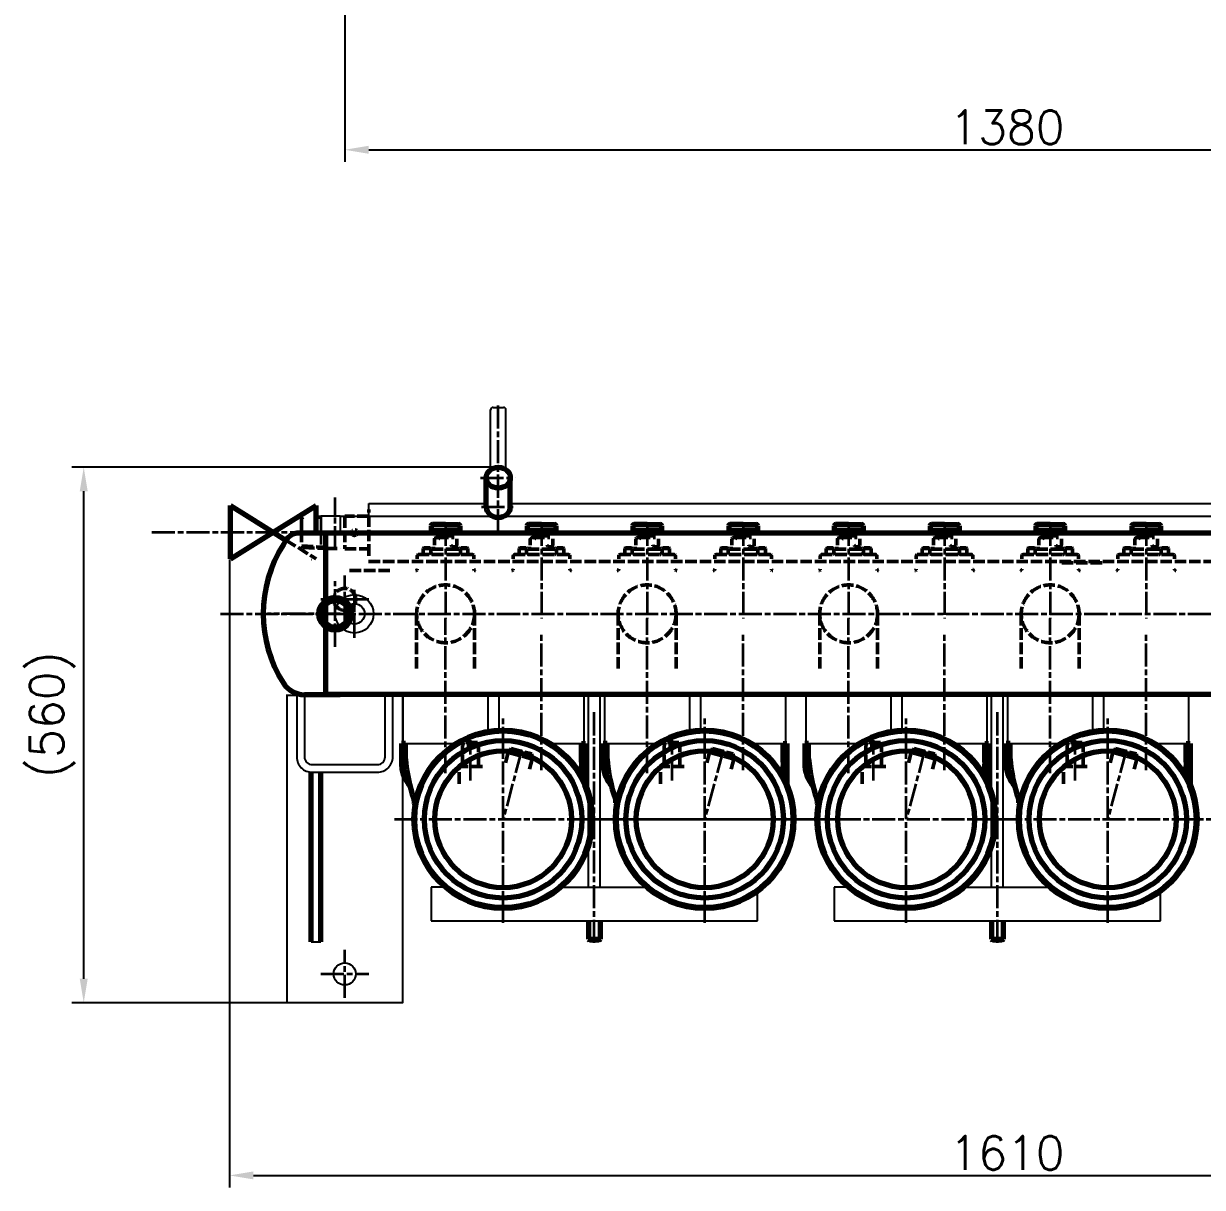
# Model space of a CAD drawing. Header units: millimetres. Extents: x 342 to 10709, y -204 to 5496.
# Drawn here: x 1011 to 2240, y 1202 to 2414 of the extents above; entities that cross this region are included whole.
import ezdxf

# ---------------------------------------------------------------- set-up
doc = ezdxf.new("R2010")
doc.units = ezdxf.units.MM
for name, pattern in [('ACAD_ISO02W100', [15, 12, -3]), ('ACAD_ISO08W100', [36, 24, -3, 6, -3]), ('DASHED', [0.75, 0.5, -0.25])]:
    doc.linetypes.add(name, pattern=pattern)
doc.layers.add('AHL-CON-70', color=7, linetype='Continuous')
doc.layers.add('AHL-DAS-35', color=3, linetype='DASHED')
for name, color, linetype, lineweight in [('M_EQUIP_D1', 3, 'Continuous', 35), ('M_EQUIP_E3', 3, 'Continuous', 35), ('M_EQUIP_E5', 2, 'ACAD_ISO02W100', 50), ('M_EQUIP_E7', 7, 'Continuous', 70)]:
    doc.layers.add(name, color=color, linetype=linetype, lineweight=lineweight)
doc.styles.add('Simplex', font='SIMPLEX.SHX')
doc.dimstyles.new('nordic-1-35-0', dxfattribs={"dimscale": 10, "dimtxt": 3.5, "dimasz": 2.5, "dimexe": 1.25, "dimexo": 0, "dimgap": 0.6, "dimtad": 1, "dimdec": 0, "dimdsep": 46, "dimtxsty": 'Simplex', "dimcen": 2.5, "dimclrd": 3, "dimclre": 3, "dimclrt": 3, "dimadec": 1, "dimazin": 2, "dimtfac": 1, "dimtdec": 0, "dimtmove": 0, "dimatfit": 0, "dimfxl": 1, "dimtolj": 1, "dimtzin": 0, "dimarcsym": 0})

# ---------------------------------------------------------------- blocks, each defined once
blk = doc.blocks.new('*D19')
at = {"layer": 'Defpoints', "color": 0, "linetype": 'Continuous', "transparency": 16777216}
for p in [(1346.2, 2582.6), (2726.2, 2582.6), (2726.2, 2283)]:
    blk.add_point(p, dxfattribs=at)
at = {"layer": 'M_EQUIP_D1', "color": 3, "linetype": 'Continuous', "lineweight": -2, "transparency": 16777216}
for p, q in [((1346.2, 2582.6), (1346.2, 2270.5)), ((2726.2, 2582.6), (2726.2, 2270.5)), ((1371.2, 2283), (2701.2, 2283))]:
    blk.add_line(p, q, dxfattribs=at)
at = {"layer": 'M_EQUIP_D1', "color": 3, "linetype": 'Continuous', "transparency": 16777216}
for points in [[(1371.2, 2287.2), (1371.2, 2278.8), (1346.2, 2283)], [(2701.2, 2287.2), (2701.2, 2278.8), (2726.2, 2283)]]:
    blk.add_solid(points, dxfattribs=at)
at = {"layer": 'M_EQUIP_D1', "color": 3, "linetype": 'Continuous', "transparency": 16777216, "insert": (2036.2, 2306.5), "char_height": 35, "attachment_point": 5, "style": 'Simplex'}
blk.add_mtext('\\A1;1380', dxfattribs=at)
blk = doc.blocks.new('*D33')
at = {"layer": 'Defpoints', "color": 0, "linetype": 'Continuous', "transparency": 16777216}
for p in [(1074.2, 1952.3), (1506.1, 1952.3), (1286.2, 1394.6)]:
    blk.add_point(p, dxfattribs=at)
at = {"layer": 'M_EQUIP_D1', "color": 3, "linetype": 'Continuous', "lineweight": -2, "transparency": 16777216}
for p, q in [((1506.1, 1952.3), (1061.7, 1952.3)), ((1074.2, 1419.6), (1074.2, 1927.3)), ((1286.2, 1394.6), (1061.7, 1394.6))]:
    blk.add_line(p, q, dxfattribs=at)
at = {"layer": 'M_EQUIP_D1', "color": 3, "linetype": 'Continuous', "transparency": 16777216}
for points in [[(1070, 1927.3), (1078.3, 1927.3), (1074.2, 1952.3)], [(1070, 1419.6), (1078.3, 1419.6), (1074.2, 1394.6)]]:
    blk.add_solid(points, dxfattribs=at)
at = {"layer": 'M_EQUIP_D1', "color": 3, "linetype": 'Continuous', "lineweight": 35, "transparency": 16777216, "insert": (1041.5, 1694.6), "char_height": 35, "attachment_point": 5, "rotation": 90, "style": 'Simplex'}
blk.add_mtext('\\A1;(560)', dxfattribs=at)
blk = doc.blocks.new('*D34')
at = {"layer": 'Defpoints', "color": 0, "linetype": 'Continuous', "transparency": 16777216}
for p in [(1226, 1856.2), (2836.2, 1802.1), (2836.2, 1214.7)]:
    blk.add_point(p, dxfattribs=at)
at = {"layer": 'M_EQUIP_D1', "color": 3, "linetype": 'Continuous', "lineweight": -2, "transparency": 16777216}
for p, q in [((1226, 1856.2), (1226, 1202.2)), ((2836.2, 1802.1), (2836.2, 1202.2)), ((1251, 1214.7), (2811.2, 1214.7))]:
    blk.add_line(p, q, dxfattribs=at)
at = {"layer": 'M_EQUIP_D1', "color": 3, "linetype": 'Continuous', "transparency": 16777216}
for points in [[(1251, 1218.9), (1251, 1210.6), (1226, 1214.7)], [(2811.2, 1218.9), (2811.2, 1210.6), (2836.2, 1214.7)]]:
    blk.add_solid(points, dxfattribs=at)
at = {"layer": 'M_EQUIP_D1', "color": 3, "linetype": 'Continuous', "transparency": 16777216, "insert": (2036.2, 1238.2), "char_height": 35, "attachment_point": 5, "style": 'Simplex'}
blk.add_mtext('\\A1;1610', dxfattribs=at)

msp = doc.modelspace()

# ---------------------------------------------------------------- linework, layer by layer
at = {"layer": 'AHL-CON-70', "linetype": 'Continuous'}
for p, q in [((1500.65, 2014.63), (1511.65, 2014.63)), ((1498.15, 1949.74), (1498.15, 2012.13)), ((1514.15, 1949.74), (1514.15, 2012.13)), ((1371.21, 1914.48), (1493.65, 1914.48)), ((1371.21, 1901.5), (1371.21, 1914.48)), ((1518.65, 1914.48), (2836.21, 1914.48)), ((1316.21, 1901.15), (1321.21, 1901.65)), ((1321.21, 1901.65), (1341.21, 1901.65)), ((1341.21, 1901.65), (1341.21, 1883.78)), ((1341.21, 1901.5), (1500.01, 1901.5)), ((1512.28, 1901.5), (2556.21, 1901.5)), ((1311.21, 1856.15), (1311.47, 1856.14)), ((1600.21, 1514.79), (1600.21, 1714.63)), ((1612.21, 1514.79), (1612.21, 1714.63)), ((2020.21, 1514.79), (2020.21, 1714.63)), ((2032.21, 1514.79), (2032.21, 1714.63)), ((1311.21, 1457.85), (1321.21, 1457.85))]:
    msp.add_line(p, q, dxfattribs=at)
at = {"layer": 'AHL-CON-70'}
for p, q in [((1286.21, 1714.63), (1286.21, 1715.44)), ((2786.21, 1714.63), (1286.21, 1714.63)), ((1452.51, 1514.79), (1436.21, 1514.79)), ((1436.21, 1514.79), (1436.21, 1479.79)), ((1571.47, 1514.79), (1660.95, 1514.79)), ((1856.21, 1514.79), (1856.21, 1479.79)), ((1872.51, 1514.79), (1856.21, 1514.79)), ((1991.47, 1514.79), (2082.51, 1514.79)), ((1991.47, 1514.79), (2080.95, 1514.79)), ((1776.21, 1479.79), (1776.21, 1510.63)), ((2196.21, 1479.79), (2196.21, 1510.63)), ((1436.21, 1479.79), (1776.21, 1479.79)), ((1856.21, 1479.79), (2196.21, 1479.79))]:
    msp.add_line(p, q, dxfattribs=at)
msp.add_lwpolyline([(1406.21, 1714.63), (1406.21, 1394.63), (1286.21, 1394.63), (1286.21, 1715.48)], dxfattribs=at)
for points in [[(1296.21, 1714.63), (1296.21, 1650.63, 0.4142136), (1312.21, 1634.63), (1380.21, 1634.63, 0.4142136), (1396.21, 1650.63), (1396.21, 1714.63)], [(1304.21, 1714.63), (1304.21, 1650.63, 0.4142136), (1312.21, 1642.63), (1380.21, 1642.63, 0.4142136), (1388.21, 1650.63), (1388.21, 1714.63)]]:
    msp.add_lwpolyline(points, format="xyb", dxfattribs=at)
at = {"layer": 'AHL-CON-70', "linetype": 'Continuous'}
for points in [[(1495.66, 1677.32), (1495.66, 1714.63), (1406.76, 1714.63), (1406.76, 1664.63), (1462.14, 1664.63)], [(1560.28, 1664.63), (1595.66, 1664.63), (1595.66, 1714.63), (1506.76, 1714.63), (1506.76, 1678.52)], [(1705.66, 1677.32), (1705.66, 1714.63), (1616.76, 1714.63), (1616.76, 1664.63), (1672.14, 1664.63)], [(1770.28, 1664.63), (1805.66, 1664.63), (1805.66, 1714.63), (1716.76, 1714.63), (1716.76, 1678.52)], [(1915.66, 1677.32), (1915.66, 1714.63), (1826.76, 1714.63), (1826.76, 1664.63), (1882.14, 1664.63)], [(1980.28, 1664.63), (2015.66, 1664.63), (2015.66, 1714.63), (1926.76, 1714.63), (1926.76, 1678.52)], [(2125.66, 1677.32), (2125.66, 1714.63), (2036.76, 1714.63), (2036.76, 1664.63), (2092.14, 1664.63)], [(2190.28, 1664.63), (2225.66, 1664.63), (2225.66, 1714.63), (2136.76, 1714.63), (2136.76, 1678.52)]]:
    msp.add_lwpolyline(points, dxfattribs=at)
at = {"layer": 'AHL-CON-70'}
for centre, radius in [((1356.21, 1799.63), 20), ((1356.21, 1799.63), 10.65), ((1346.21, 1424.63), 11.5)]:
    msp.add_circle(centre, radius, dxfattribs=at)
at = {"layer": 'AHL-CON-70', "linetype": 'Continuous'}
for centre, start, end in [((1500.65, 2012.13), 90, 180), ((1511.65, 2012.13), 0, 90)]:
    msp.add_arc(centre, 2.5, start, end, dxfattribs=at)
at = {"layer": 'AHL-DAS-35', "color": 3, "linetype": 'DASHED'}
for p in [(1468.96, 1662.63), (1485.46, 1662.63), (1678.96, 1662.63), (1695.46, 1662.63), (1888.96, 1662.63), (1905.46, 1662.63), (2098.96, 1662.63), (2115.46, 1662.63), (1516.37, 1655.12), (1530.41, 1657.28), (1530.41, 1657.28), (1541.49, 1648.39), (1726.37, 1655.12), (1740.41, 1657.28), (1740.41, 1657.28), (1751.49, 1648.39), (1936.37, 1655.12), (1950.41, 1657.28), (1950.41, 1657.28), (1961.49, 1648.39), (2146.37, 1655.12), (2160.41, 1657.28), (2160.41, 1657.28), (2171.49, 1648.39)]:
    msp.add_point(p, dxfattribs=at)
at = {"layer": 'Defpoints', "color": 0, "linetype": 'ByBlock'}
for p in [(1511.21, 1585.63), (1511.21, 1585.63), (1721.21, 1585.63), (1721.21, 1585.63), (1931.21, 1585.63), (1931.21, 1585.63), (2141.21, 1585.63), (2141.21, 1585.63), (1493.14, 1518.2), (1493.14, 1518.2), (1703.14, 1518.2), (1703.14, 1518.2), (1913.14, 1518.2), (1913.14, 1518.2), (2123.14, 1518.2), (2123.14, 1518.2)]:
    msp.add_point(p, dxfattribs=at)
at = {"layer": 'M_EQUIP_E3', "color": 3, "linetype": 'ACAD_ISO08W100', "lineweight": 35}
for p, q in [((1506.15, 1884.63), (1506.15, 2018.59)), ((1487.58, 1941.43), (1523.72, 1941.43)), ((1336.21, 1866.87), (1336.21, 1920.71)), ((1488.78, 1910.93), (1523.72, 1910.93)), ((1451.21, 1894.48), (1451.21, 1794.63)), ((1551.21, 1894.48), (1551.21, 1794.63)), ((1661.21, 1894.48), (1661.21, 1794.63)), ((1761.21, 1894.48), (1761.21, 1794.63)), ((1871.21, 1894.48), (1871.21, 1794.63)), ((1971.21, 1894.48), (1971.21, 1794.63)), ((2081.21, 1894.48), (2081.21, 1794.63)), ((2181.21, 1894.48), (2181.21, 1794.63)), ((1145.18, 1884.63), (2862.96, 1884.63)), ((1336.21, 1765.41), (1336.21, 1833.85)), ((1346.21, 1789.63), (1346.21, 1839.63)), ((1356.21, 1774.63), (1356.21, 1824.63)), ((1371.21, 1814.63), (1321.21, 1814.63)), ((1216.77, 1799.63), (2894.17, 1799.63)), ((1451.21, 1633.83), (1451.21, 1794.63)), ((1661.21, 1633.83), (1661.21, 1794.63)), ((1871.21, 1633.83), (1871.21, 1794.63)), ((2081.21, 1633.83), (2081.21, 1794.63)), ((1551.21, 1636.65), (1551.21, 1777.89)), ((1761.21, 1636.65), (1761.21, 1777.89)), ((1971.21, 1636.65), (1971.21, 1777.89)), ((2181.21, 1636.65), (2181.21, 1777.89)), ((1606.21, 1457.06), (1606.21, 1697.68)), ((2026.21, 1457.06), (2026.21, 1697.68)), ((1511.21, 1477.79), (1511.21, 1692.57)), ((1721.21, 1477.79), (1721.21, 1692.57)), ((1931.21, 1477.79), (1931.21, 1692.57)), ((2141.21, 1477.79), (2141.21, 1692.57)), ((1477.21, 1625.97), (1477.21, 1668.08)), ((1687.21, 1625.97), (1687.21, 1668.08)), ((1897.21, 1625.97), (1897.21, 1668.08)), ((2107.21, 1625.97), (2107.21, 1668.08)), ((1530.41, 1657.28), (1511.21, 1585.63)), ((1740.41, 1657.28), (1721.21, 1585.63)), ((1950.41, 1657.28), (1931.21, 1585.63)), ((2160.41, 1657.28), (2141.21, 1585.63)), ((1397.85, 1585.63), (1836.41, 1585.63)), ((1607.85, 1585.63), (2046.41, 1585.63)), ((2027.85, 1585.63), (2482, 1585.63)), ((1346.21, 1399.63), (1346.21, 1449.63)), ((1321.21, 1424.63), (1371.21, 1424.63))]:
    msp.add_line(p, q, dxfattribs=at)
at = {"layer": 'M_EQUIP_E3', "linetype": 'Continuous', "lineweight": 35}
for p, q in [((1316.21, 1899.65), (1321.3, 1900.15)), ((1321.21, 1901.65), (1321.21, 1871.8))]:
    msp.add_line(p, q, dxfattribs=at)
at = {"layer": 'M_EQUIP_E3', "linetype": 'ACAD_ISO08W100', "lineweight": 35}
msp.add_line((1341.32, 1799.63), (1265.82, 1799.63), dxfattribs=at)
at = {"layer": 'M_EQUIP_E3', "color": 3, "linetype": 'Continuous', "lineweight": 35}
for p, q in [((1601.21, 1459.63), (1601.21, 1479.79)), ((1611.21, 1459.63), (1611.21, 1479.79)), ((2021.21, 1459.63), (2021.21, 1479.79)), ((2031.21, 1459.63), (2031.21, 1479.79))]:
    msp.add_line(p, q, dxfattribs=at)
at = {"layer": 'M_EQUIP_E5', "color": 2, "linetype": 'ACAD_ISO02W100', "lineweight": 50}
for p, q in [((1371.21, 1860.18), (1371.21, 1908.48)), ((1301.21, 1898.9), (1302.71, 1900.48)), ((1301.21, 1898.9), (1301.21, 1874.33)), ((1371.15, 1901.33), (1346.15, 1901.33)), ((1346.15, 1901.33), (1346.15, 1867.33)), ((1371.21, 1860.18), (1371.21, 1901.5)), ((1437.76, 1887.43), (1464.66, 1887.43)), ((1456.49, 1884.63), (1457.42, 1882.76)), ((1456.49, 1884.63), (1456.49, 1879.29)), ((1457.42, 1882.76), (1457.42, 1879.29)), ((1537.76, 1887.43), (1564.66, 1887.43)), ((1556.49, 1884.63), (1556.49, 1879.29)), ((1556.49, 1884.63), (1557.42, 1882.76)), ((1557.42, 1882.76), (1557.42, 1879.29)), ((1647.76, 1887.43), (1674.66, 1887.43)), ((1666.49, 1884.63), (1666.49, 1879.29)), ((1666.49, 1884.63), (1667.42, 1882.76)), ((1667.42, 1882.76), (1667.42, 1879.29)), ((1747.76, 1887.43), (1774.66, 1887.43)), ((1766.49, 1884.63), (1767.42, 1882.76)), ((1766.49, 1884.63), (1766.49, 1879.29)), ((1767.42, 1882.76), (1767.42, 1879.29)), ((1857.76, 1887.43), (1884.66, 1887.43)), ((1876.49, 1884.63), (1876.49, 1879.29)), ((1876.49, 1884.63), (1877.42, 1882.76)), ((1877.42, 1882.76), (1877.42, 1879.29)), ((1957.76, 1887.43), (1984.66, 1887.43)), ((1976.49, 1884.63), (1977.42, 1882.76)), ((1976.49, 1884.63), (1976.49, 1879.29)), ((1977.42, 1882.76), (1977.42, 1879.29)), ((2067.76, 1887.43), (2094.66, 1887.43)), ((2086.49, 1884.63), (2086.49, 1879.29)), ((2086.49, 1884.63), (2087.42, 1882.76)), ((2087.42, 1882.76), (2087.42, 1879.29)), ((2167.76, 1887.43), (2194.66, 1887.43)), ((2186.49, 1884.63), (2187.42, 1882.76)), ((2186.49, 1884.63), (2186.49, 1879.29)), ((2187.42, 1882.76), (2187.42, 1879.29)), ((1284.75, 1876.51), (1316.21, 1856.93)), ((1301.21, 1870.35), (1302.71, 1868.78)), ((1301.3, 1870.35), (1326.3, 1869.1)), ((1302.71, 1868.78), (1326.21, 1867.6)), ((1326.21, 1867.6), (1341.25, 1867.6)), ((1346.15, 1867.33), (1371.15, 1867.33)), ((1428.69, 1868.42), (1427.91, 1867.64)), ((1427.91, 1861.43), (1427.91, 1867.64)), ((1435.68, 1867.64), (1427.91, 1867.64)), ((1434.9, 1868.42), (1428.69, 1868.42)), ((1435.68, 1867.64), (1434.9, 1868.42)), ((1435.68, 1861.43), (1435.68, 1867.64)), ((1438.78, 1866.87), (1438.78, 1869.35)), ((1439.5, 1877.64), (1439.5, 1871.01)), ((1442.43, 1879.29), (1460, 1879.29)), ((1462.92, 1877.64), (1462.92, 1871.01)), ((1463.64, 1869.35), (1463.64, 1866.87)), ((1466.74, 1867.64), (1467.52, 1868.42)), ((1466.74, 1867.64), (1474.51, 1867.64)), ((1466.74, 1861.43), (1466.74, 1867.64)), ((1467.52, 1868.42), (1473.74, 1868.42)), ((1473.74, 1868.42), (1474.51, 1867.64)), ((1474.51, 1861.43), (1474.51, 1867.64)), ((1528.69, 1868.42), (1527.91, 1867.64)), ((1535.68, 1867.64), (1527.91, 1867.64)), ((1527.91, 1861.43), (1527.91, 1867.64)), ((1534.9, 1868.42), (1528.69, 1868.42)), ((1535.68, 1867.64), (1534.9, 1868.42)), ((1535.68, 1861.43), (1535.68, 1867.64)), ((1538.78, 1866.87), (1538.78, 1869.35)), ((1539.5, 1877.64), (1539.5, 1871.01)), ((1542.43, 1879.29), (1560, 1879.29)), ((1562.92, 1877.64), (1562.92, 1871.01)), ((1563.64, 1869.35), (1563.64, 1866.87)), ((1566.74, 1867.64), (1567.52, 1868.42)), ((1566.74, 1861.43), (1566.74, 1867.64)), ((1566.74, 1867.64), (1574.51, 1867.64)), ((1567.52, 1868.42), (1573.74, 1868.42)), ((1573.74, 1868.42), (1574.51, 1867.64)), ((1574.51, 1861.43), (1574.51, 1867.64)), ((1638.69, 1868.42), (1637.91, 1867.64)), ((1645.68, 1867.64), (1637.91, 1867.64)), ((1637.91, 1861.43), (1637.91, 1867.64)), ((1644.9, 1868.42), (1638.69, 1868.42)), ((1645.68, 1867.64), (1644.9, 1868.42)), ((1645.68, 1861.43), (1645.68, 1867.64)), ((1648.78, 1866.87), (1648.78, 1869.35)), ((1649.5, 1877.64), (1649.5, 1871.01)), ((1652.43, 1879.29), (1670, 1879.29)), ((1672.92, 1877.64), (1672.92, 1871.01)), ((1673.64, 1869.35), (1673.64, 1866.87)), ((1676.74, 1867.64), (1677.52, 1868.42)), ((1676.74, 1861.43), (1676.74, 1867.64)), ((1676.74, 1867.64), (1684.51, 1867.64)), ((1677.52, 1868.42), (1683.74, 1868.42)), ((1683.74, 1868.42), (1684.51, 1867.64)), ((1684.51, 1861.43), (1684.51, 1867.64)), ((1738.69, 1868.42), (1737.91, 1867.64)), ((1737.91, 1861.43), (1737.91, 1867.64)), ((1745.68, 1867.64), (1737.91, 1867.64)), ((1744.9, 1868.42), (1738.69, 1868.42)), ((1745.68, 1867.64), (1744.9, 1868.42)), ((1745.68, 1861.43), (1745.68, 1867.64)), ((1748.78, 1866.87), (1748.78, 1869.35)), ((1749.5, 1877.64), (1749.5, 1871.01)), ((1752.43, 1879.29), (1770, 1879.29)), ((1772.92, 1877.64), (1772.92, 1871.01)), ((1773.64, 1869.35), (1773.64, 1866.87)), ((1776.74, 1867.64), (1777.52, 1868.42)), ((1776.74, 1867.64), (1784.51, 1867.64)), ((1776.74, 1861.43), (1776.74, 1867.64)), ((1777.52, 1868.42), (1783.74, 1868.42)), ((1783.74, 1868.42), (1784.51, 1867.64)), ((1784.51, 1861.43), (1784.51, 1867.64)), ((1848.69, 1868.42), (1847.91, 1867.64)), ((1855.68, 1867.64), (1847.91, 1867.64)), ((1847.91, 1861.43), (1847.91, 1867.64)), ((1854.9, 1868.42), (1848.69, 1868.42)), ((1855.68, 1867.64), (1854.9, 1868.42)), ((1855.68, 1861.43), (1855.68, 1867.64)), ((1858.78, 1866.87), (1858.78, 1869.35)), ((1859.5, 1877.64), (1859.5, 1871.01)), ((1862.43, 1879.29), (1880, 1879.29)), ((1882.92, 1877.64), (1882.92, 1871.01)), ((1883.64, 1869.35), (1883.64, 1866.87)), ((1886.74, 1867.64), (1887.52, 1868.42)), ((1886.74, 1861.43), (1886.74, 1867.64)), ((1886.74, 1867.64), (1894.51, 1867.64)), ((1887.52, 1868.42), (1893.74, 1868.42)), ((1893.74, 1868.42), (1894.51, 1867.64)), ((1894.51, 1861.43), (1894.51, 1867.64)), ((1948.69, 1868.42), (1947.91, 1867.64)), ((1947.91, 1861.43), (1947.91, 1867.64)), ((1955.68, 1867.64), (1947.91, 1867.64)), ((1954.9, 1868.42), (1948.69, 1868.42)), ((1955.68, 1867.64), (1954.9, 1868.42)), ((1955.68, 1861.43), (1955.68, 1867.64)), ((1958.78, 1866.87), (1958.78, 1869.35)), ((1959.5, 1877.64), (1959.5, 1871.01)), ((1962.43, 1879.29), (1980, 1879.29)), ((1982.92, 1877.64), (1982.92, 1871.01)), ((1983.64, 1869.35), (1983.64, 1866.87)), ((1986.74, 1867.64), (1987.52, 1868.42)), ((1986.74, 1867.64), (1994.51, 1867.64)), ((1986.74, 1861.43), (1986.74, 1867.64)), ((1987.52, 1868.42), (1993.74, 1868.42)), ((1993.74, 1868.42), (1994.51, 1867.64)), ((1994.51, 1861.43), (1994.51, 1867.64)), ((2058.69, 1868.42), (2057.91, 1867.64)), ((2065.68, 1867.64), (2057.91, 1867.64)), ((2057.91, 1861.43), (2057.91, 1867.64)), ((2064.9, 1868.42), (2058.69, 1868.42)), ((2065.68, 1867.64), (2064.9, 1868.42)), ((2065.68, 1861.43), (2065.68, 1867.64)), ((2068.78, 1866.87), (2068.78, 1869.35)), ((2069.5, 1877.64), (2069.5, 1871.01)), ((2072.43, 1879.29), (2090, 1879.29)), ((2092.92, 1877.64), (2092.92, 1871.01)), ((2093.64, 1869.35), (2093.64, 1866.87)), ((2096.74, 1867.64), (2097.52, 1868.42)), ((2096.74, 1861.43), (2096.74, 1867.64)), ((2096.74, 1867.64), (2104.51, 1867.64)), ((2097.52, 1868.42), (2103.74, 1868.42)), ((2103.74, 1868.42), (2104.51, 1867.64)), ((2104.51, 1861.43), (2104.51, 1867.64)), ((2158.69, 1868.42), (2157.91, 1867.64)), ((2157.91, 1861.43), (2157.91, 1867.64)), ((2165.68, 1867.64), (2157.91, 1867.64)), ((2164.9, 1868.42), (2158.69, 1868.42)), ((2165.68, 1867.64), (2164.9, 1868.42)), ((2165.68, 1861.43), (2165.68, 1867.64)), ((2168.78, 1866.87), (2168.78, 1869.35)), ((2169.5, 1877.64), (2169.5, 1871.01)), ((2172.43, 1879.29), (2190, 1879.29)), ((2192.92, 1877.64), (2192.92, 1871.01)), ((2193.64, 1869.35), (2193.64, 1866.87)), ((2196.74, 1867.64), (2197.52, 1868.42)), ((2196.74, 1867.64), (2204.51, 1867.64)), ((2196.74, 1861.43), (2196.74, 1867.64)), ((2197.52, 1868.42), (2203.74, 1868.42)), ((2203.74, 1868.42), (2204.51, 1867.64)), ((2204.51, 1861.43), (2204.51, 1867.64)), ((1421.7, 1856.78), (1421.7, 1859.88)), ((1479.17, 1861.43), (1423.25, 1861.43)), ((1442.42, 1866.87), (1437.76, 1866.87)), ((1463.64, 1866.87), (1438.78, 1866.87)), ((1463.64, 1866.87), (1440.6, 1866.87)), ((1460, 1866.87), (1464.66, 1866.87)), ((1480.73, 1856.78), (1480.73, 1859.88)), ((1521.7, 1856.78), (1521.7, 1859.88)), ((1579.17, 1861.43), (1523.25, 1861.43)), ((1542.42, 1866.87), (1537.76, 1866.87)), ((1563.64, 1866.87), (1538.78, 1866.87)), ((1563.64, 1866.87), (1540.6, 1866.87)), ((1560, 1866.87), (1564.66, 1866.87)), ((1580.73, 1856.78), (1580.73, 1859.88)), ((1631.7, 1856.78), (1631.7, 1859.88)), ((1689.17, 1861.43), (1633.25, 1861.43)), ((1652.42, 1866.87), (1647.76, 1866.87)), ((1673.64, 1866.87), (1648.78, 1866.87)), ((1673.64, 1866.87), (1650.6, 1866.87)), ((1670, 1866.87), (1674.66, 1866.87)), ((1690.73, 1856.78), (1690.73, 1859.88)), ((1731.7, 1856.78), (1731.7, 1859.88)), ((1789.17, 1861.43), (1733.25, 1861.43)), ((1752.42, 1866.87), (1747.76, 1866.87)), ((1773.64, 1866.87), (1748.78, 1866.87)), ((1773.64, 1866.87), (1750.6, 1866.87)), ((1770, 1866.87), (1774.66, 1866.87)), ((1790.73, 1856.78), (1790.73, 1859.88)), ((1841.7, 1856.78), (1841.7, 1859.88)), ((1899.17, 1861.43), (1843.25, 1861.43)), ((1862.42, 1866.87), (1857.76, 1866.87)), ((1883.64, 1866.87), (1858.78, 1866.87)), ((1883.64, 1866.87), (1860.6, 1866.87)), ((1880, 1866.87), (1884.66, 1866.87)), ((1900.73, 1856.78), (1900.73, 1859.88)), ((1941.7, 1856.78), (1941.7, 1859.88)), ((1999.17, 1861.43), (1943.25, 1861.43)), ((1962.42, 1866.87), (1957.76, 1866.87)), ((1983.64, 1866.87), (1958.78, 1866.87)), ((1983.64, 1866.87), (1960.6, 1866.87)), ((1980, 1866.87), (1984.66, 1866.87)), ((2000.73, 1856.78), (2000.73, 1859.88)), ((2051.7, 1856.78), (2051.7, 1859.88)), ((2109.17, 1861.43), (2053.25, 1861.43)), ((2072.42, 1866.87), (2067.76, 1866.87)), ((2093.64, 1866.87), (2068.78, 1866.87)), ((2093.64, 1866.87), (2070.6, 1866.87)), ((2090, 1866.87), (2094.66, 1866.87)), ((2110.73, 1856.78), (2110.73, 1859.88)), ((2151.7, 1856.78), (2151.7, 1859.88)), ((2209.17, 1861.43), (2153.25, 1861.43)), ((2172.42, 1866.87), (2167.76, 1866.87)), ((2193.64, 1866.87), (2168.78, 1866.87)), ((2193.64, 1866.87), (2170.6, 1866.87)), ((2190, 1866.87), (2194.66, 1866.87)), ((2210.73, 1856.78), (2210.73, 1859.88)), ((1351.21, 1844.63), (1396.21, 1844.63)), ((1371, 1854.18), (2836.21, 1854.18)), ((2093.23, 1852.76), (2136.21, 1852.76)), ((1421.06, 1799.63), (1421.06, 1742.48)), ((1481.36, 1799.63), (1481.36, 1742.48)), ((1631.06, 1799.63), (1631.06, 1742.48)), ((1691.36, 1799.63), (1691.36, 1742.48)), ((1841.06, 1799.63), (1841.06, 1742.48)), ((1901.36, 1799.63), (1901.36, 1742.48)), ((2051.06, 1799.63), (2051.06, 1742.48)), ((2111.36, 1799.63), (2111.36, 1742.48)), ((1468.96, 1662.63), (1470.05, 1665.63)), ((1485.46, 1662.63), (1468.96, 1662.63)), ((1468.96, 1640.63), (1468.96, 1662.63)), ((1484.37, 1665.63), (1470.05, 1665.63)), ((1485.46, 1662.63), (1484.37, 1665.63)), ((1485.46, 1640.63), (1485.46, 1662.63)), ((1516.37, 1655.12), (1519.43, 1659.48)), ((1519.43, 1659.48), (1541.02, 1653.69)), ((1678.96, 1662.63), (1680.05, 1665.63)), ((1695.46, 1662.63), (1678.96, 1662.63)), ((1678.96, 1640.63), (1678.96, 1662.63)), ((1694.37, 1665.63), (1680.05, 1665.63)), ((1695.46, 1662.63), (1694.37, 1665.63)), ((1695.46, 1640.63), (1695.46, 1662.63)), ((1726.37, 1655.12), (1729.43, 1659.48)), ((1729.43, 1659.48), (1751.02, 1653.69)), ((1888.96, 1662.63), (1890.05, 1665.63)), ((1888.96, 1640.63), (1888.96, 1662.63)), ((1905.46, 1662.63), (1888.96, 1662.63)), ((1904.37, 1665.63), (1890.05, 1665.63)), ((1905.46, 1662.63), (1904.37, 1665.63)), ((1905.46, 1640.63), (1905.46, 1662.63)), ((1936.37, 1655.12), (1939.43, 1659.48)), ((1939.43, 1659.48), (1961.02, 1653.69)), ((2098.96, 1662.63), (2100.05, 1665.63)), ((2098.96, 1640.63), (2098.96, 1662.63)), ((2115.46, 1662.63), (2098.96, 1662.63)), ((2114.37, 1665.63), (2100.05, 1665.63)), ((2115.46, 1662.63), (2114.37, 1665.63)), ((2115.46, 1640.63), (2115.46, 1662.63)), ((2146.37, 1655.12), (2149.43, 1659.48)), ((2149.43, 1659.48), (2171.02, 1653.69)), ((1516.37, 1655.12), (1513.55, 1644.58)), ((1516.37, 1655.12), (1541.49, 1648.39)), ((1541.49, 1648.39), (1538.66, 1637.85)), ((1541.49, 1648.39), (1541.02, 1653.69)), ((1726.37, 1655.12), (1723.55, 1644.58)), ((1726.37, 1655.12), (1751.49, 1648.39)), ((1751.49, 1648.39), (1748.66, 1637.85)), ((1751.49, 1648.39), (1751.02, 1653.69)), ((1936.37, 1655.12), (1933.55, 1644.58)), ((1936.37, 1655.12), (1961.49, 1648.39)), ((1961.49, 1648.39), (1958.66, 1637.85)), ((1961.49, 1648.39), (1961.02, 1653.69)), ((2146.37, 1655.12), (2143.55, 1644.58)), ((2146.37, 1655.12), (2171.49, 1648.39)), ((2171.49, 1648.39), (2168.66, 1637.85)), ((2171.49, 1648.39), (2171.02, 1653.69)), ((1465.21, 1622.57), (1465.21, 1640.63)), ((1489.86, 1640.63), (1465.21, 1640.63)), ((1699.86, 1640.63), (1675.21, 1640.63)), ((1675.21, 1622.57), (1675.21, 1640.63)), ((1909.86, 1640.63), (1885.21, 1640.63)), ((1885.21, 1622.57), (1885.21, 1640.63)), ((2119.86, 1640.63), (2095.21, 1640.63)), ((2095.21, 1622.57), (2095.21, 1640.63))]:
    msp.add_line(p, q, dxfattribs=at)
for centre, radius in [((1356.15, 1884.33), 3), ((1346.21, 1814.63), 11.5), ((1451.21, 1799.63), 30.15), ((1661.21, 1799.63), 30.15), ((1871.21, 1799.63), 30.15), ((2081.21, 1799.63), 30.15)]:
    msp.add_circle(centre, radius, dxfattribs=at)
for centre, radius, start, end in [((1437.76, 1888.98), 1.55, 180, 270), ((1464.66, 1888.98), 1.55, 270, 0), ((1537.76, 1888.98), 1.55, 180, 270), ((1564.66, 1888.98), 1.55, 270, 0), ((1647.76, 1888.98), 1.55, 180, 270), ((1674.66, 1888.98), 1.55, 270, 0), ((1747.76, 1888.98), 1.55, 180, 270), ((1774.66, 1888.98), 1.55, 270, 0), ((1857.76, 1888.98), 1.55, 180, 270), ((1884.66, 1888.98), 1.55, 270, 0), ((1957.76, 1888.98), 1.55, 180, 270), ((1984.66, 1888.98), 1.55, 270, 0), ((2067.76, 1888.98), 1.55, 180, 270), ((2094.66, 1888.98), 1.55, 270, 0), ((2167.76, 1888.98), 1.55, 180, 270), ((2194.66, 1888.98), 1.55, 270, 0), ((1442.43, 1875.88), 3.42, 30.99148, 149.00852), ((1460, 1872.77), 3.42, 210.99148, 329.00852), ((1542.43, 1875.88), 3.42, 30.99148, 149.00852), ((1560, 1872.77), 3.42, 210.99148, 329.00852), ((1652.43, 1875.88), 3.42, 30.99148, 149.00852), ((1670, 1872.77), 3.42, 210.99148, 329.00852), ((1752.43, 1875.88), 3.42, 30.99148, 149.00852), ((1770, 1872.77), 3.42, 210.99148, 329.00852), ((1862.43, 1875.88), 3.42, 30.99148, 149.00852), ((1880, 1872.77), 3.42, 210.99148, 329.00852), ((1962.43, 1875.88), 3.42, 30.99148, 149.00852), ((1980, 1872.77), 3.42, 210.99148, 329.00852), ((2072.43, 1875.88), 3.42, 30.99148, 149.00852), ((2090, 1872.77), 3.42, 210.99148, 329.00852), ((2172.43, 1875.88), 3.42, 30.99148, 149.00852), ((2190, 1872.77), 3.42, 210.99148, 329.00852), ((1423.25, 1859.88), 1.55, 90, 180), ((1437.76, 1862.98), 1.55, 180, 270), ((1464.66, 1862.98), 1.55, 270, 0), ((1479.17, 1859.88), 1.55, 0, 90), ((1523.25, 1859.88), 1.55, 90, 180), ((1537.76, 1862.98), 1.55, 180, 270), ((1564.66, 1862.98), 1.55, 270, 0), ((1579.17, 1859.88), 1.55, 0, 90), ((1633.25, 1859.88), 1.55, 90, 180), ((1647.76, 1862.98), 1.55, 180, 270), ((1674.66, 1862.98), 1.55, 270, 0), ((1689.17, 1859.88), 1.55, 0, 90), ((1733.25, 1859.88), 1.55, 90, 180), ((1747.76, 1862.98), 1.55, 180, 270), ((1774.66, 1862.98), 1.55, 270, 0), ((1789.17, 1859.88), 1.55, 0, 90), ((1843.25, 1859.88), 1.55, 90, 180), ((1857.76, 1862.98), 1.55, 180, 270), ((1884.66, 1862.98), 1.55, 270, 0), ((1899.17, 1859.88), 1.55, 0, 90), ((1943.25, 1859.88), 1.55, 90, 180), ((1957.76, 1862.98), 1.55, 180, 270), ((1984.66, 1862.98), 1.55, 270, 0), ((1999.17, 1859.88), 1.55, 0, 90), ((2053.25, 1859.88), 1.55, 90, 180), ((2067.76, 1862.98), 1.55, 180, 270), ((2094.66, 1862.98), 1.55, 270, 0), ((2109.17, 1859.88), 1.55, 0, 90), ((2153.25, 1859.88), 1.55, 90, 180), ((2167.76, 1862.98), 1.55, 180, 270), ((2194.66, 1862.98), 1.55, 270, 0), ((2209.17, 1859.88), 1.55, 0, 90), ((1420.14, 1846.18), 1.55, 270, 0), ((1482.28, 1846.18), 1.55, 180, 270), ((1520.14, 1846.18), 1.55, 270, 0), ((1582.28, 1846.18), 1.55, 180, 270), ((1630.14, 1846.18), 1.55, 270, 0), ((1692.28, 1846.18), 1.55, 180, 270), ((1730.14, 1846.18), 1.55, 270, 0), ((1792.28, 1846.18), 1.55, 180, 270), ((1840.14, 1846.18), 1.55, 270, 0), ((1902.28, 1846.18), 1.55, 180, 270), ((1940.14, 1846.18), 1.55, 270, 0), ((2002.28, 1846.18), 1.55, 180, 270), ((2050.14, 1846.18), 1.55, 270, 0), ((2112.28, 1846.18), 1.55, 180, 270), ((2150.14, 1846.18), 1.55, 270, 0), ((2212.28, 1846.18), 1.55, 180, 270)]:
    msp.add_arc(centre, radius, start, end, dxfattribs=at)
at = {"layer": 'M_EQUIP_E7', "linetype": 'Continuous', "lineweight": 70}
for p, q in [((1493.65, 1910.93), (1493.65, 1941.43)), ((1518.65, 1910.93), (1518.65, 1941.43)), ((1227.21, 1856.93), (1227.21, 1912.33)), ((1227.21, 1912.33), (1245.6, 1900.88)), ((1271.71, 1884.63), (1316.21, 1912.33)), ((1316.21, 1883.32), (1316.21, 1912.33)), ((1245.6, 1900.88), (1284.75, 1876.51)), ((1227.21, 1856.93), (1271.71, 1884.63)), ((1270.35, 1883.78), (1271.71, 1884.63)), ((1326.15, 1883.82), (1326.15, 1715.44)), ((1341.25, 1715.44), (1304.06, 1715.44))]:
    msp.add_line(p, q, dxfattribs=at)
at = {"layer": 'M_EQUIP_E7', "color": 7, "linetype": 'Continuous', "lineweight": 70}
for p, q in [((1451.21, 1892.87), (1437.76, 1892.87)), ((1451.21, 1892.87), (1464.66, 1892.87)), ((1551.21, 1892.87), (1537.76, 1892.87)), ((1551.21, 1892.87), (1564.66, 1892.87)), ((1661.21, 1892.87), (1647.76, 1892.87)), ((1661.21, 1892.87), (1674.66, 1892.87)), ((1761.21, 1892.87), (1747.76, 1892.87)), ((1761.21, 1892.87), (1774.66, 1892.87)), ((1871.21, 1892.87), (1857.76, 1892.87)), ((1871.21, 1892.87), (1884.66, 1892.87)), ((1971.21, 1892.87), (1957.76, 1892.87)), ((1971.21, 1892.87), (1984.66, 1892.87)), ((2081.21, 1892.87), (2067.76, 1892.87)), ((2081.21, 1892.87), (2094.66, 1892.87)), ((2181.21, 1892.87), (2167.76, 1892.87)), ((2181.21, 1892.87), (2194.66, 1892.87)), ((2801.21, 1883.78), (1299.06, 1883.82)), ((1436.21, 1891.31), (1436.21, 1883.78)), ((1466.21, 1891.31), (1466.21, 1883.78)), ((1536.21, 1891.31), (1536.21, 1883.78)), ((1566.21, 1891.31), (1566.21, 1883.78)), ((1646.21, 1891.31), (1646.21, 1883.78)), ((1676.21, 1891.31), (1676.21, 1883.78)), ((1746.21, 1891.31), (1746.21, 1883.78)), ((1776.21, 1891.31), (1776.21, 1883.78)), ((1856.21, 1891.31), (1856.21, 1883.78)), ((1886.21, 1891.31), (1886.21, 1883.78)), ((1956.21, 1891.31), (1956.21, 1883.78)), ((1986.21, 1891.31), (1986.21, 1883.78)), ((2066.21, 1891.31), (2066.21, 1883.78)), ((2096.21, 1891.31), (2096.21, 1883.78)), ((2166.21, 1891.31), (2166.21, 1883.78)), ((2196.21, 1891.31), (2196.21, 1883.78)), ((2801.21, 1715.48), (1326.15, 1715.48)), ((1311.21, 1457.85), (1311.21, 1634.63)), ((1321.21, 1457.85), (1321.21, 1634.63)), ((1600.21, 1479.79), (1600.21, 1460.63)), ((1612.21, 1479.79), (1612.21, 1460.63)), ((2020.21, 1479.79), (2020.21, 1460.63)), ((2032.21, 1479.79), (2032.21, 1460.63)), ((1600.21, 1460.63), (1601.21, 1459.63)), ((1600.21, 1460.63), (1612.21, 1460.63)), ((1600.21, 1460.63), (1601.21, 1459.63)), ((1611.21, 1459.63), (1601.21, 1459.63)), ((1611.21, 1459.63), (1601.21, 1459.63)), ((1612.21, 1460.63), (1611.21, 1459.63)), ((1611.21, 1459.63), (1612.21, 1460.63)), ((2020.21, 1460.63), (2021.21, 1459.63)), ((2020.21, 1460.63), (2032.21, 1460.63)), ((2020.21, 1460.63), (2021.21, 1459.63)), ((2031.21, 1459.63), (2021.21, 1459.63)), ((2031.21, 1459.63), (2021.21, 1459.63)), ((2031.21, 1459.63), (2032.21, 1460.63)), ((2032.21, 1460.63), (2031.21, 1459.63))]:
    msp.add_line(p, q, dxfattribs=at)
at = {"layer": 'M_EQUIP_E7', "linetype": 'Continuous'}
for p, q in [((1405.46, 1664.63), (1405.46, 1640.63)), ((1409.46, 1664.63), (1405.46, 1664.63)), ((1409.46, 1648.65), (1409.46, 1664.63)), ((1592.96, 1645.26), (1592.96, 1664.63)), ((1592.96, 1664.63), (1596.96, 1664.63)), ((1596.96, 1664.63), (1596.96, 1621.63)), ((1619.46, 1664.63), (1615.46, 1664.63)), ((1615.46, 1664.63), (1615.46, 1640.63)), ((1619.46, 1648.65), (1619.46, 1664.63)), ((1802.96, 1664.63), (1806.96, 1664.63)), ((1802.96, 1645.26), (1802.96, 1664.63)), ((1806.96, 1664.63), (1806.96, 1621.63)), ((1825.46, 1664.63), (1825.46, 1640.63)), ((1829.46, 1664.63), (1825.46, 1664.63)), ((1829.46, 1648.65), (1829.46, 1664.63)), ((2012.96, 1645.26), (2012.96, 1664.63)), ((2012.96, 1664.63), (2016.96, 1664.63)), ((2016.96, 1664.63), (2016.96, 1621.63)), ((2035.46, 1664.63), (2035.46, 1640.63)), ((2039.46, 1664.63), (2035.46, 1664.63)), ((2039.46, 1648.65), (2039.46, 1664.63)), ((2222.96, 1645.26), (2222.96, 1664.63)), ((2222.96, 1664.63), (2226.96, 1664.63)), ((2226.96, 1664.63), (2226.96, 1621.63)), ((1592.95, 1645.26), (1592.2, 1631.34)), ((1802.95, 1645.26), (1802.2, 1631.34)), ((2012.95, 1645.26), (2012.2, 1631.34)), ((2222.95, 1645.26), (2222.2, 1631.34)), ((1418.16, 1606.87), (1418.33, 1602.73)), ((1628.16, 1606.87), (1628.33, 1602.73)), ((1838.16, 1606.87), (1838.33, 1602.73)), ((2048.16, 1606.87), (2048.33, 1602.73))]:
    msp.add_line(p, q, dxfattribs=at)
at = {"layer": 'M_EQUIP_E7', "linetype": 'Continuous', "lineweight": 70}
for radius in [17, 14]:
    msp.add_circle((1336.21, 1799.63), radius, dxfattribs=at)
at = {"layer": 'M_EQUIP_E7', "color": 7, "linetype": 'Continuous', "lineweight": 70}
for centre, radius in [((1511.21, 1585.63), 93), ((1511.21, 1585.63), 92), ((1721.21, 1585.63), 93), ((1721.21, 1585.63), 92), ((1931.21, 1585.63), 93), ((1931.21, 1585.63), 92), ((2141.21, 1585.63), 93), ((2141.21, 1585.63), 92), ((1511.21, 1585.63), 82), ((1721.21, 1585.63), 82), ((1931.21, 1585.63), 82), ((2141.21, 1585.63), 82), ((1511.21, 1585.63), 71.27), ((1721.21, 1585.63), 71.27), ((1931.21, 1585.63), 71.27), ((2141.21, 1585.63), 71.27)]:
    msp.add_circle(centre, radius, dxfattribs=at)
for centre, start, end in [((1437.76, 1891.31), 90, 180), ((1464.66, 1891.31), 0, 90), ((1537.76, 1891.31), 90, 180), ((1564.66, 1891.31), 0, 90), ((1647.76, 1891.31), 90, 180), ((1674.66, 1891.31), 0, 90), ((1747.76, 1891.31), 90, 180), ((1774.66, 1891.31), 0, 90), ((1857.76, 1891.31), 90, 180), ((1884.66, 1891.31), 0, 90), ((1957.76, 1891.31), 90, 180), ((1984.66, 1891.31), 0, 90), ((2067.76, 1891.31), 90, 180), ((2094.66, 1891.31), 0, 90), ((2167.76, 1891.31), 90, 180), ((2194.66, 1891.31), 0, 90)]:
    msp.add_arc(centre, 1.55, start, end, dxfattribs=at)
at = {"layer": 'M_EQUIP_E7', "linetype": 'Continuous', "lineweight": 70}
for centre, radius, start, end in [((1299.42, 1865.46), 18.36, 91.10017, 159.83503), ((1395.85, 1799.63), 134.64, 147.59007, 212.40993), ((1304.06, 1741.35), 25.92, 212.40993, 270)]:
    msp.add_arc(centre, radius, start, end, dxfattribs=at)
at = {"layer": 'M_EQUIP_E7', "linetype": 'Continuous'}
for centre, radius, start, end in [((1570.51, 1660.33), 161.46, 184.14834, 199.33485), ((1780.51, 1660.33), 161.46, 184.14834, 199.33485), ((1990.51, 1660.33), 161.46, 184.14834, 199.33485), ((2200.51, 1660.33), 161.46, 184.14834, 199.33485), ((1439.19, 1643.27), 33.83, 184.47357, 221.96332), ((1649.19, 1643.27), 33.83, 184.47357, 221.96332), ((1859.19, 1643.27), 33.83, 184.47357, 221.96332), ((2069.19, 1643.27), 33.83, 184.47357, 221.96332), ((1646.81, 1691.34), 243.75, 200.27674, 201.34534), ((1572.74, 1656.34), 163.46, 199.14472, 200.18048), ((1856.81, 1691.34), 243.75, 200.27674, 201.34534), ((1782.74, 1656.34), 163.46, 199.14472, 200.18048), ((2066.81, 1691.34), 243.75, 200.27674, 201.34534), ((1992.74, 1656.34), 163.46, 199.14472, 200.18048), ((2276.81, 1691.34), 243.75, 200.27674, 201.34534), ((2202.74, 1656.34), 163.46, 199.14472, 200.18048)]:
    msp.add_arc(centre, radius, start, end, dxfattribs=at)
at = {"layer": 'M_EQUIP_E7', "linetype": 'Continuous', "lineweight": 70}
msp.add_ellipse((1506.15, 1941.43), major_axis=(12.5, 0), ratio=0.8660254, dxfattribs=at)
msp.add_ellipse((1506.15, 1910.93), major_axis=(12.5, 0), ratio=0.8660254, start_param=3.1415927, end_param=6.2831853, dxfattribs=at)

# ---------------------------------------------------------------- dimensions: what is measured, and where the dimension line sits
at = {"layer": 'M_EQUIP_D1', "color": 3, "linetype": 'Continuous'}
dim = msp.add_linear_dim(base=(2726.21, 2283), p1=(1346.21, 2582.58), p2=(2726.21, 2582.58), dimstyle='nordic-1-35-0', dxfattribs=at)
dim.commit()
dim.dimension.update_dxf_attribs({"geometry": '*D19', "text_midpoint": (2036.21, 2283), "dimtype": 160})
at = {"layer": 'M_EQUIP_D1', "linetype": 'Continuous', "lineweight": 35}
dim = msp.add_linear_dim(base=(1074.17, 1952.25), p1=(1286.21, 1394.63), p2=(1506.15, 1952.25), angle=90, text='(<>)', dimstyle='nordic-1-35-0', override={"dimrnd": 5}, dxfattribs=at)
dim.commit()
dim.dimension.update_dxf_attribs({"geometry": '*D33', "text_midpoint": (1074.17, 1694.63), "dimtype": 160})
at = {"layer": 'M_EQUIP_D1', "linetype": 'Continuous'}
dim = msp.add_linear_dim(base=(2836.21, 1214.72), p1=(1226.01, 1856.18), p2=(2836.21, 1802.13), angle=180, dimstyle='nordic-1-35-0', dxfattribs=at)
dim.commit()
dim.dimension.update_dxf_attribs({"geometry": '*D34', "text_midpoint": (2036.21, 1214.72), "dimtype": 160})

doc.saveas('drawing.dxf')
